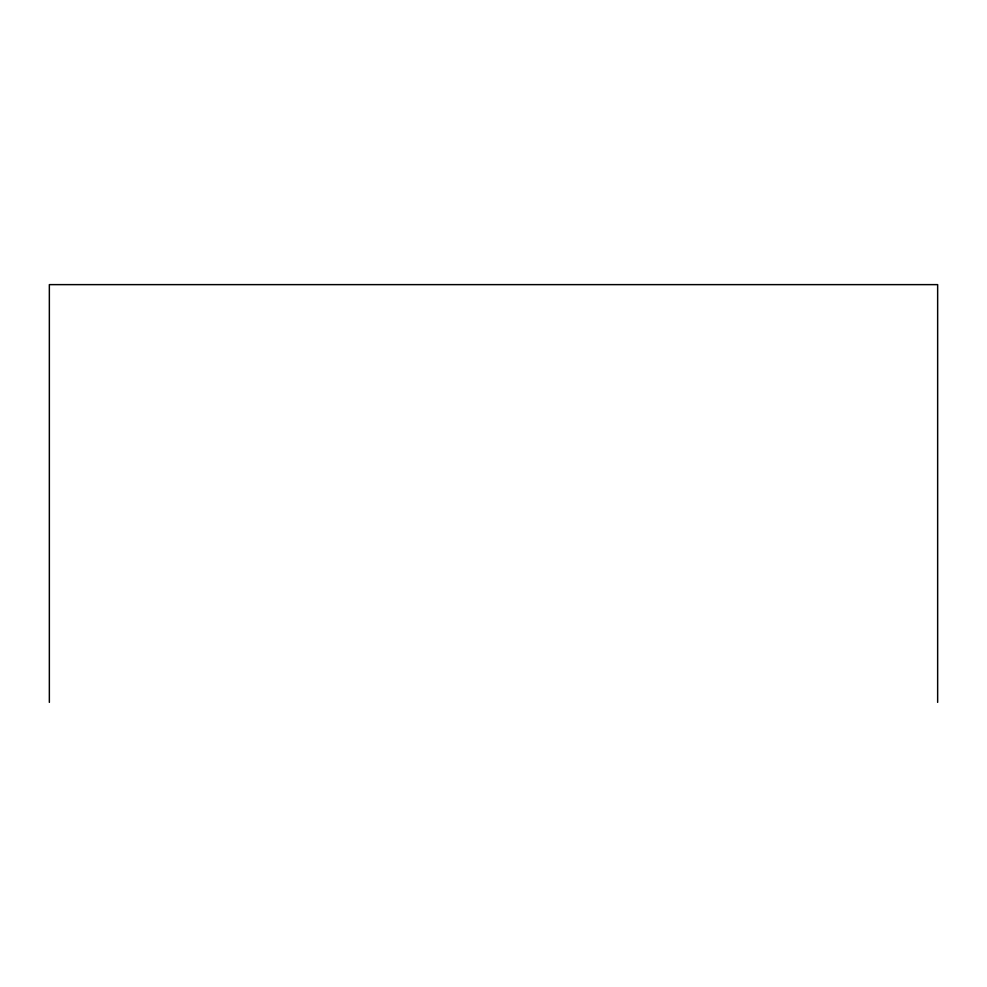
<?xml version="1.0" encoding="UTF-8"?>
<svg xmlns="http://www.w3.org/2000/svg" width="987" height="987" viewBox="0 0 987 987"><rect width="100%" height="100%" fill="white"/><g stroke="black" fill="none" stroke-linecap="round" stroke-linejoin="round"><path stroke-width="1.48" d="M937.65 702.374L937.65 284.626L49.35 284.626L49.35 702.374"/></g></svg>
